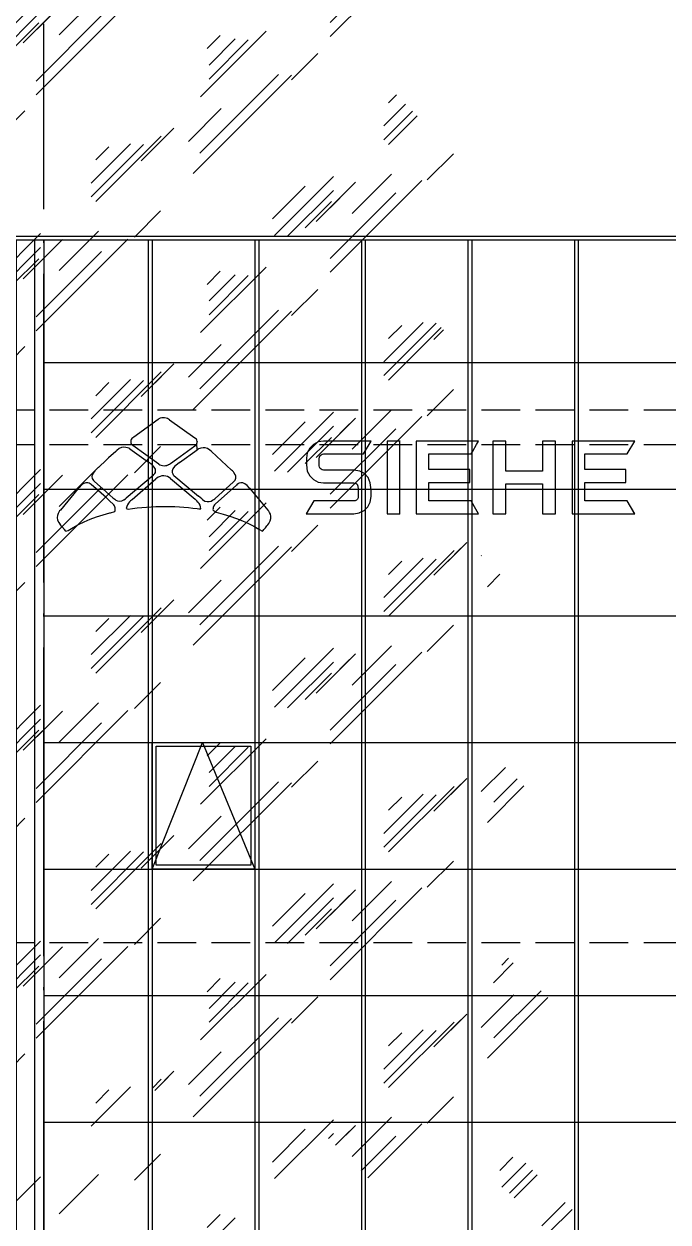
# Model space of a CAD drawing. Extents: x -4210259 to 293730, y -7499 to 868879.
# Drawn here: x -457226 to -448878, y 522964 to 538485 of the extents above; entities that cross this region are included whole.
import ezdxf

# ---------------------------------------------------------------- set-up
doc = ezdxf.new("R2010")
doc.units = 0
doc.header["$LTSCALE"] = 1000
doc.header["$MEASUREMENT"] = 0
doc.linetypes.add('__DASH', pattern=[0.35, 0.25, -0.1])
doc.linetypes.add('DOTE', pattern=[2.4200000000000004, 2, -0.2, 0.02, -0.2])
for name, color, linetype in [('A-AXIS-DOTE', 14, 'DOTE'), ('A-HATCH-2', 251, 'Continuous'), ('A-LIN-V', 9, 'Continuous'), ('A-WINDOW', 140, 'Continuous')]:
    doc.layers.add(name, color=color, linetype=linetype)
doc.layers.add('A-WALL-HATCH', color=8, linetype='Continuous', lineweight=13)
doc.layers.add('A-加建区域', color=47, linetype='Continuous', plot=False)

# ---------------------------------------------------------------- blocks, each defined once
blk = doc.blocks.new('G$C8AAC1FDD')
at = {"layer": 'A-LIN-V'}
for p, q in [((-1.637743522632327, 0.6671856842393149), (-1.952633900339258, 0.4398964213249874)), ((-1.625413612789288, 0.674944139689944), (-1.637743522632327, 0.6671856842393149)), ((-1.608640589805354, 0.6821777315721755), (-1.625413612789288, 0.674944139689944)), ((-1.590602783256315, 0.6868534557765669), (-1.608640589805354, 0.6821777315721755)), ((-1.571844950316653, 0.6889702514978042), (-1.590602783256315, 0.6868534557765669)), ((-1.57150962965428, 0.6889807180576506), (-1.571844950316653, 0.6889702514978042)), ((-1.552911848160981, 0.6885270579305667), (-1.57150962965428, 0.6889807180576506)), ((-1.552576210785482, 0.6885375343761639), (-1.552911848160981, 0.6885270579305667)), ((-1.534348233963854, 0.6855228142695351), (-1.552911848160981, 0.6885270579305667)), ((-1.534012287398738, 0.6855333003660489), (-1.534348233963854, 0.6855228142695351)), ((-1.51669886489983, 0.6799564597093957), (-1.534348233963854, 0.6855228142695351)), ((-1.516362625788489, 0.6799669549373233), (-1.51669886489983, 0.6799564597093957)), ((-1.500508498143127, 0.671826933444831), (-1.51669886489983, 0.6799564597093957)), ((-1.500171992249115, 0.6718374370000051), (-1.500508498143127, 0.671826933444831)), ((-1.489262823922694, 0.6640641805168164), (-1.500508498143127, 0.671826933444831)), ((-1.488926133829466, 0.6640746898215051), (-1.489262823922694, 0.6640641805168164)), ((-1.489262823922694, 0.6640641805168164), (-1.162409151256661, 0.4300701256513539)), ((-1.990924690230919, 0.3939560091897265), (-1.992456514973803, 0.3803743613894097)), ((-1.992456514973803, 0.3803743613894097), (-1.990426620483142, 0.3668241244907078)), ((-1.985830383497948, 0.4071774666907038), (-1.990924690230919, 0.3939560091897265)), ((-1.990426620483142, 0.3668241244907078), (-1.984835769515449, 0.3536968996945786)), ((-1.977172832017743, 0.4196471326913782), (-1.985830383497948, 0.4071774666907038)), ((-1.984835769515449, 0.3536968996945786), (-1.975684724827588, 0.3413842882019749)), ((-1.964951273034245, 0.4309734059908008), (-1.977172832017743, 0.4196471326913782)), ((-1.975684724827588, 0.3413842882019749), (-1.962974249175744, 0.330277891213858)), ((-1.952633900339258, 0.4398964213249874), (-1.964951273034245, 0.4309734059908008)), ((-1.627031599405207, 0.08977777158029099), (-1.962974249175744, 0.330277891213858)), ((-1.39804004384257, 0.1525706731363288), (-1.160569151456549, 0.3239776842077946)), ((-1.162067111821074, 0.4300808019281943), (-1.162409151256661, 0.4300701256513539)), ((-1.151946596143084, 0.4220701216440501), (-1.162409151256661, 0.4300701256513539)), ((-1.160569151456549, 0.3239776842077946), (-1.150213403135716, 0.332248290882152)), ((-1.160227136654647, 0.3239883597157283), (-1.160569151456549, 0.3239776842077946)), ((-1.151604385742033, 0.4220808032573382), (-1.151946596143084, 0.4220701216440501)), ((-1.141016020132362, 0.410311666709247), (-1.151946596143084, 0.4220701216440501)), ((-1.150213403135716, 0.332248290882152), (-1.139774211343891, 0.3441952101602626)), ((-1.149871210654503, 0.3322589719360947), (-1.150213403135716, 0.332248290882152)), ((-1.140673632894881, 0.4103223538422345), (-1.141016020132362, 0.410311666709247)), ((-1.134728069813974, 0.3994187631766861), (-1.141016020132362, 0.410311666709247)), ((-1.139774211343891, 0.3441952101602626), (-1.133378721108926, 0.3561892237571698)), ((-1.139431837865537, 0.344205896863774), (-1.139774211343891, 0.3441952101602626)), ((-1.133645165197059, 0.3975427980481756), (-1.134728069813974, 0.3994187631766861)), ((-1.133302661253566, 0.3975534888239753), (-1.133645165197059, 0.3975427980481756)), ((-1.129834794093853, 0.3841551168617832), (-1.133645165197059, 0.3975427980481756)), ((-1.133378721108926, 0.3561892237571698), (-1.132898554410659, 0.357089721716874)), ((-1.130769424452872, 0.2725943070183314), (-1.133378721108926, 0.3561892237571698)), ((-1.132898554410659, 0.357089721716874), (-1.129585669579605, 0.3705402243510347)), ((-1.13255605910625, 0.3571004122230148), (-1.132898554410659, 0.357089721716874)), ((-1.129492233359144, 0.3841658094102423), (-1.129834794093853, 0.3841551168617832)), ((-1.129585669579605, 0.3705402243510347), (-1.129834794093853, 0.3841551168617832)), ((-1.129243111788519, 0.3705509168076082), (-1.129585669579605, 0.3705402243510347)), ((0.3768179067025841, 0.3440621276232769), (0.3286026989377007, 0.295843541227701)), ((0.4379112293097762, 0.3756989740449619), (0.3768179067025841, 0.3440621276232769)), ((0.5081878574009124, 0.387059526288049), (0.4379112293097762, 0.3756989740449619)), ((0.5085583361397283, 0.3870703222777361), (0.5081878574009124, 0.387059526288049)), ((1.122597037660682, 0.3869834900182529), (0.5085583361397283, 0.3870703222777361)), ((1.026628002274691, 0.220874936647065), (1.122597037660682, 0.3869834900182529)), ((1.12297780300635, 0.3869945857663124), (1.122597037660682, 0.3869834900182529)), ((1.331989828358061, 0.3869475347962577), (1.331873808289416, -0.554276031890093)), ((1.3323740994107, 0.3869587327028721), (1.331989828358061, 0.3869475347962577)), ((1.498053637019723, 0.3869269835529434), (1.3323740994107, 0.3869587327028721)), ((1.497937616950907, -0.5542965831334086), (1.498053637019723, 0.3869269835529434)), ((1.49844068835813, 0.3869382624788842), (1.498053637019723, 0.3869269835529434)), ((1.706502508023959, 0.3869011869419792), (1.706386554177797, -0.5537851436568686)), ((1.706893049270548, 0.3869125675661009), (1.706502508023959, 0.3869011869419792)), ((2.439076637008171, 0.3868105271570914), (1.706893049270548, 0.3869125675661009)), ((2.489098042320421, 0.3868043367530545), (2.439076637008171, 0.3868105271570914)), ((2.442811973959081, 0.258627455578591), (2.490430448816838, 0.3410810299816838)), ((2.516834527690904, 0.3868009042215195), (2.489098042320421, 0.3868043367530545)), ((2.490430448816838, 0.3410810299816838), (2.516834527690904, 0.3868009042215195)), ((2.517238635738408, 0.3868126801909808), (2.516834527690904, 0.3868009042215195)), ((2.702220516837983, 0.3861141990321606), (2.702104535883763, -0.5547920468996441)), ((2.702627728344837, 0.3861260654384298), (2.702220516837983, 0.3861141990321606)), ((2.868301396409734, 0.3860936456762341), (2.702627728344837, 0.3861260654384298)), ((2.868253640216309, -0.001332903558968201), (2.868301396409734, 0.3860936456762341)), ((2.868710567454116, 0.3861055691846875), (2.868301396409734, 0.3860936456762341)), ((2.868662811260464, -0.001320980050512066), (2.868710567454116, 0.3861055691846875)), ((3.345859112498434, 0.3860345454731275), (3.345811357780942, -0.001380029616799394)), ((3.34626828354266, 0.3860464689815815), (3.345859112498434, 0.3860345454731275)), ((3.511942000413029, 0.3860139918686571), (3.34626828354266, 0.3860464689815815)), ((3.511826019459114, -0.5548922540631476), (3.511942000413029, 0.3860139918686571)), ((3.5123511714575, 0.386025915377112), (3.511942000413029, 0.3860139918686571)), ((3.51223519050335, -0.5548803305546937), (3.5123511714575, 0.386025915377112)), ((3.729197534693586, 0.3866508681158543), (3.729081580847659, -0.5540354624829913)), ((3.729606705737986, 0.3866627916243104), (3.729197534693586, 0.3866508681158543)), ((3.80556776725814, 0.3866414169100563), (3.729606705737986, 0.3866627916243104)), ((3.80597693830261, 0.386653340418512), (3.80556776725814, 0.3866414169100563)), ((3.895280422607708, 0.3866303145113847), (3.80597693830261, 0.386653340418512)), ((3.895689593652019, 0.3866422380198404), (3.895280422607708, 0.3866303145113847)), ((4.539532566874183, 0.3865505850225799), (3.895689593652019, 0.3866422380198404)), ((4.443641749496781, 0.2205112343550977), (4.539532566874183, 0.3865505850225799)), ((4.444044005743443, 0.2205111845738359), (4.539941737918408, 0.3865625085310347)), ((4.539941737918408, 0.3865625085310347), (4.539532566874183, 0.3865505850225799)), ((-2.326698825032217, 0.123459552085853), (-2.278085603621648, 0.168668394866649)), ((-2.186777402036824, 0.2535822929845493), (-2.278085603621648, 0.168668394866649)), ((-2.172764810606083, 0.266795158470253), (-2.186777402036824, 0.2535822929845493)), ((-2.140891180999759, 0.290051013439915), (-2.172764810606083, 0.266795158470253)), ((-2.110126727264699, 0.3028737429746302), (-2.140891180999759, 0.290051013439915)), ((-2.081476386387678, 0.3075481263881388), (-2.110126727264699, 0.3028737429746302)), ((-2.081149796380842, 0.3075583204329311), (-2.081476386387678, 0.3075481263881388)), ((-2.055945095355568, 0.3063589429941835), (-2.081149796380842, 0.3075583204329311)), ((-2.055618078570042, 0.3063691503602675), (-2.055945095355568, 0.3063589429941835)), ((-2.034537791154769, 0.3015909721065002), (-2.055945095355568, 0.3063589429941835)), ((-2.03421041849716, 0.3016011905806293), (-2.034537791154769, 0.3015909721065002)), ((-2.018259410772224, 0.2955289930388334), (-2.034537791154769, 0.3015909721065002)), ((-2.017931768778105, 0.2955392199199185), (-2.018259410772224, 0.2955289930388334)), ((-2.00492266649708, 0.2885316832111267), (-2.018259410772224, 0.2955289930388334)), ((-2.004594804898773, 0.2885419169468415), (-2.00492266649708, 0.2885316832111267)), ((-2.00492266649708, 0.2885316832111267), (-1.760010113983341, 0.1144387009651275)), ((-1.360721747319957, 0.1077864949910099), (-1.130769424452872, 0.2725943070183314)), ((-1.12291730112878, 0.2782219573445923), (-1.130769424452872, 0.2725943070183314)), ((-1.111777904328562, 0.2849932678862706), (-1.12291730112878, 0.2782219573445923)), ((-1.098124764221673, 0.2909504850253528), (-1.111777904328562, 0.2849932678862706)), ((-1.081472122275969, 0.2958870236382074), (-1.098124764221673, 0.2909504850253528)), ((-1.078895074212994, 0.2966509683210701), (-1.081472122275969, 0.2958870236382074)), ((-1.055084885677466, 0.299806008064027), (-1.078895074212994, 0.2966509683210701)), ((-1.054741117673743, 0.299816738295676), (-1.055084885677466, 0.299806008064027)), ((-1.027690249989796, 0.2981268945448301), (-1.054741117673743, 0.299816738295676)), ((-1.02734602427055, 0.2981376390634196), (-1.027690249989796, 0.2981268945448301)), ((-0.9977072185247735, 0.2893249180540867), (-1.027690249989796, 0.2981268945448301)), ((-0.9973624954815463, 0.2893356780959389), (-0.9977072185247735, 0.2893249180540867)), ((-0.9661318426572549, 0.2711113688824041), (-0.9977072185247735, 0.2893249180540867)), ((-0.9657866005515885, 0.271122145126057), (-0.9661318426572549, 0.2711113688824041)), ((-0.9433710796731347, 0.2513941985714121), (-0.9661318426572549, 0.2711113688824041)), ((-0.9430254668495124, 0.2514049863865031), (-0.9433710796731347, 0.2513941985714121)), ((-0.6841818895859362, 0.01223360331972767), (-0.9433710796731347, 0.2513941985714121)), ((0.2855858653687022, 0.1644393653336844), (0.2855751657076553, 0.07763737353411937)), ((0.2969604153736469, 0.2347377690629373), (0.2855858653687022, 0.1644393653336844)), ((0.3286026989377007, 0.295843541227701), (0.2969604153736469, 0.2347377690629373)), ((0.4516454195916992, 0.1543435832721602), (0.454534600465422, 0.1822657012498121)), ((0.454534600465422, 0.1822657012498121), (0.4625685409594382, 0.1977795231101749)), ((0.4549040810081522, 0.1822764681514202), (0.454534600465422, 0.1822657012498121)), ((0.4625685409594382, 0.1977795231101749), (0.4748105838815206, 0.2100219300102397)), ((0.4629381635779879, 0.1977902941519649), (0.4625685409594382, 0.1977795231101749)), ((0.4748105838815206, 0.2100219300102397), (0.490322830114394, 0.2180545719159794)), ((0.4751804174333927, 0.2100327071987604), (0.4748105838815206, 0.2100219300102397)), ((0.490322830114394, 0.2180545719159794), (0.5081673805405416, 0.2209390987933681)), ((0.4906929272964078, 0.2180653567868558), (0.490322830114394, 0.2180545719159794)), ((0.5081673805405416, 0.2209390987933681), (1.026628002274691, 0.220874936647065)), ((1.027007079833339, 0.2208859832119168), (1.026628002274691, 0.220874936647065)), ((1.872540048881859, 0.01899843170945559), (1.872564926133663, 0.2208174440800783)), ((1.872564926133663, 0.2208174440800783), (2.420936795516241, 0.2207495802643189)), ((2.420936795516241, 0.2207495802643189), (2.442811973959081, 0.258627455578591)), ((2.421339216998376, 0.2207613070861738), (2.420936795516241, 0.2207495802643189)), ((3.89523507555117, 0.01874811288333023), (3.895259952802899, 0.2205671252539516)), ((3.895259952802899, 0.2205671252539516), (3.895669122371206, 0.2205670746171302)), ((3.895644246595563, 0.01876003639178325), (3.895669122371206, 0.2205670746171302)), ((3.895669122371206, 0.2205670746171302), (4.443641749496781, 0.2205112343550977)), ((4.443641749496781, 0.2205112343550977), (4.444044005743443, 0.2205111845738359)), ((-2.456031848277796, 0.002816485054781381), (-2.46758808213275, -0.01054073946332057)), ((-2.445030042595079, 0.01341505687178479), (-2.456031848277796, 0.002816485054781381)), ((-2.326698825032217, 0.123459552085853), (-2.445030042595079, 0.01341505687178479)), ((-1.759678243457238, 0.1144490598338512), (-1.760010113983341, 0.1144387009651275)), ((-1.714661596108897, 0.08056508181069066), (-1.760010113983341, 0.1144387009651275)), ((-1.714328984137438, 0.0805754638225844), (-1.714661596108897, 0.08056508181069066)), ((-1.686714530499685, 0.04975666926943401), (-1.714661596108897, 0.08056508181069066)), ((-1.686381466785747, 0.04976706538183162), (-1.686714530499685, 0.04975666926943401)), ((-1.672701350002519, 0.02243325359669868), (-1.686714530499685, 0.04975666926943401)), ((-1.672368065981594, 0.02244365658566405), (-1.672701350002519, 0.02243325359669868)), ((-1.66915448746353, -0.0009853749521839816), (-1.672701350002519, 0.02243325359669868)), ((-1.627031599405207, 0.08977777158029099), (-1.613332882195998, 0.08151409121582187)), ((-1.613332882195998, 0.08151409121582187), (-1.59634537203214, 0.07466652780488925)), ((-1.59634537203214, 0.07466652780488925), (-1.578171244990649, 0.07038151441479545)), ((-1.578171244990649, 0.07038151441479545), (-1.559355213315023, 0.06865799032770692)), ((-1.559020007698763, 0.06866845329655025), (-1.559355213315023, 0.06865799032770692)), ((-1.559020007698763, 0.06866845329655025), (-1.540441989248414, 0.06949489482580606)), ((-1.540441989248414, 0.06949489482580606), (-1.521976285034192, 0.0728911671912682)), ((-1.540106466582976, 0.06950536769089144), (-1.540441989248414, 0.06949489482580606)), ((-1.521976285034192, 0.0728911671912682), (-1.50450281291576, 0.07884574670627043)), ((-1.521640451473765, 0.07290164976050129), (-1.521976285034192, 0.0728911671912682)), ((-1.50450281291576, 0.07884574670627043), (-1.488566285136216, 0.0873575726529916)), ((-1.504166683733771, 0.07885623850291257), (-1.50450281291576, 0.07884574670627043)), ((-1.488566285136216, 0.0873575726529916), (-1.477057580172144, 0.09553564207043497)), ((-1.488229884725342, 0.08736807291566162), (-1.488566285136216, 0.0873575726529916)), ((-1.477057580172144, 0.09553564207043497), (-1.39804004384257, 0.1525706731363288)), ((-1.476720982829463, 0.09554614848004839), (-1.477057580172144, 0.09553564207043497)), ((-1.444739819467635, 0.02783769987742879), (-1.453573449727735, 0.002163341139696406)), ((-1.453573449727735, 0.002163341139696406), (-1.453497989266303, -0.01938486187867472)), ((-1.423527978836205, 0.05723196575743916), (-1.444739819467635, 0.02783769987742879)), ((-1.386468808183515, 0.08993989020263715), (-1.423527978836205, 0.05723196575743916)), ((-1.397702093925027, 0.1525812217646516), (-1.39804004384257, 0.1525706731363288)), ((-1.360721747319957, 0.1077864949910099), (-1.386468808183515, 0.08993989020263715)), ((-0.6838320628394925, 0.0122445226664567), (-0.6841818895859362, 0.01223360331972767)), ((-0.6717143237980778, 0.0007220693086020802), (-0.6841818895859362, 0.01223360331972767)), ((-0.6713642943564864, 0.0007329949821697213), (-0.6717143237980778, 0.0007220693086020802)), ((-0.6613626216157442, -0.01025646731760421), (-0.6717143237980778, 0.0007220693086020802)), ((0.2855751657076553, 0.07763737353411937), (0.2969311426458177, -0.002739950203162422)), ((0.4516347199308939, 0.06754159147259786), (0.4516454195916992, 0.1543435832721602)), ((0.4520040959509686, 0.06755235532834858), (0.4516347199308939, 0.06754159147259786)), ((0.4545182588503849, 0.04969283362114041), (0.4516347199308939, 0.06754159147259786)), ((0.4520148381402151, 0.1543543483672147), (0.4516454195916992, 0.1543435832721602)), ((0.4548876744395187, 0.04970359862996077), (0.4545182588503849, 0.04969283362114041)), ((0.4625483744542009, 0.03417687915004164), (0.4545182588503849, 0.04969283362114041)), ((0.4629179169161972, 0.03418764785601924), (0.4625483744542009, 0.03417687915004164)), ((0.4747873989319373, 0.02193187639866645), (0.4625483744542009, 0.03417687915004164)), ((0.4751571403297419, 0.02194265090176062), (0.4747873989319373, 0.02193187639866645)), ((0.4902976644731893, 0.01389597370638507), (0.4747873989319373, 0.02193187639866645)), ((0.4906676616283931, 0.01390675566241706), (0.4902976644731893, 0.01389597370638507)), ((0.5081415032673391, 0.01100731941256639), (0.4902976644731893, 0.01389597370638507)), ((0.5085117977608036, 0.01101811003322384), (0.5081415032673391, 0.01100731941256639)), ((0.9004280188107572, 0.01100396003813175), (0.5085117977608036, 0.01101811003322384)), ((0.9008048810948139, 0.01101494204844711), (0.9004280188107572, 0.01100396003813175)), ((0.9754975184803101, -0.0002295679592978495), (0.9004280188107572, 0.01100396003813175)), ((1.872933190491224, 0.01900988810982573), (1.872540048881859, 0.01899843170945559)), ((2.402260442324717, 0.01893287610897465), (1.872933190491224, 0.01900988810982573)), ((2.402239972272426, -0.1471323215074385), (2.402260442324717, 0.01893287610897465)), ((2.402662452658035, 0.01894459094969436), (2.402260442324717, 0.01893287610897465)), ((3.895644246595563, 0.01876003639178325), (3.89523507555117, 0.01874811288333023)), ((4.424957477336569, 0.0186825570343081), (3.895644246595563, 0.01876003639178325)), ((4.424937008760278, -0.1473706664368311), (4.424957477336569, 0.0186825570343081)), ((4.42536664838104, 0.01869448054276424), (4.424957477336569, 0.0186825570343081)), ((4.425346178328589, -0.1473707170736516), (4.42536664838104, 0.01869448054276424)), ((-2.572406351300799, -0.1525015959864655), (-2.599402557253377, -0.1607686816897678)), ((-2.572088219966929, -0.1524916659671769), (-2.572406351300799, -0.1525015959864655)), ((-2.549023533285791, -0.1524307503871816), (-2.572088219966929, -0.1524916659671769)), ((-2.548705010480859, -0.1524208081486789), (-2.549023533285791, -0.1524307503871816)), ((-2.529831609070321, -0.1575713690917437), (-2.549023533285791, -0.1524307503871816)), ((-2.489611312555631, -0.04964188498036304), (-2.494073652525721, -0.07323977930160996)), ((-2.494073652525721, -0.07323977930160996), (-2.4901667046028, -0.09810520354619978)), ((-2.4901667046028, -0.09810520354619978), (-2.474888140488062, -0.1231651443752915)), ((-2.479782012991777, -0.02838453392131779), (-2.489611312555631, -0.04964188498036304)), ((-2.46758808213275, -0.01054073946332057), (-2.479782012991777, -0.02838453392131779)), ((-2.474888140488062, -0.1231651443752915), (-2.460367563247857, -0.1370047831840866)), ((-2.31453439897092, -0.2662562670834125), (-2.460367563247857, -0.1370047831840866)), ((-1.702330087076312, -0.05748895706420942), (-2.049057711231811, -0.3530553387833679)), ((-1.971798415797402, -0.3680613513062303), (-1.667227267755628, -0.1026094661217263)), ((-1.702330087076312, -0.05748895706420942), (-1.69027887382169, -0.04721621280241362)), ((-1.701997340808809, -0.0574785708604546), (-1.702330087076312, -0.05748895706420942)), ((-1.69027887382169, -0.04721621280241362), (-1.679589447646613, -0.03442910965703216)), ((-1.689945920446348, -0.04720582013408059), (-1.69027887382169, -0.04721621280241362)), ((-1.679589447646613, -0.03442910965703216), (-1.672606375729309, -0.02007942612187286)), ((-1.679256308645996, -0.03441871119467077), (-1.679589447646613, -0.03442910965703216)), ((-1.672606375729309, -0.02007942612187286), (-1.66915448746353, -0.0009853749521839816)), ((-1.672273112332334, -0.02006902377665387), (-1.672606375729309, -0.02007942612187286)), ((-1.668821156303842, -0.0009749704918542434), (-1.66915448746353, -0.0009853749521839816)), ((-1.654921913158674, -0.09211586606131927), (-1.667227267755628, -0.1026094661217263)), ((-1.634110697116853, -0.07880427047132699), (-1.654921913158674, -0.09211586606131927)), ((-1.6113155731408, -0.06954349863559184), (-1.634110697116853, -0.07880427047132699)), ((-1.587243124468074, -0.06433364317532497), (-1.6113155731408, -0.06954349863559184)), ((-1.562599934335921, -0.0631747967117482), (-1.587243124468074, -0.06433364317532497)), ((-1.562264851922741, -0.06316433758851492), (-1.562599934335921, -0.0631747967117482)), ((-1.538092585981722, -0.06606705186607353), (-1.562599934335921, -0.0631747967117482)), ((-1.537757094820996, -0.06605657998436332), (-1.538092585981722, -0.06606705186607353)), ((-1.514427662642859, -0.07301050125953257), (-1.538092585981722, -0.06606705186607353)), ((-1.514091778953699, -0.0730000171256), (-1.514427662642859, -0.07301050125953257)), ((-1.492311747556734, -0.084005237513332), (-1.514427662642859, -0.07301050125953257)), ((-1.49197549938674, -0.08399474200264923), (-1.492311747556734, -0.084005237513332)), ((-1.474834896696493, -0.09689801803126663), (-1.492311747556734, -0.084005237513332)), ((-1.474498362696622, -0.09688751359880587), (-1.474834896696493, -0.09689801803126663)), ((-1.474834896696493, -0.09689801803126663), (-1.15860940559795, -0.3642051903862038)), ((-1.453497989266303, -0.01938486187867472), (-1.447982557732999, -0.03640066060058711)), ((-1.447982557732999, -0.03640066060058711), (-1.440496274778027, -0.04847780644895661)), ((-1.440496274778027, -0.04847780644895661), (-1.431284204961095, -0.05803158171151956)), ((-1.431284204961095, -0.05803158171151956), (-1.112021213118929, -0.3280484607668095)), ((-0.6595263373265041, -0.1404697509501753), (-0.9038433118525759, -0.3587112731292139)), ((-0.6610124246206865, -0.01024553641409387), (-0.6613626216157442, -0.01025646731760421)), ((-0.6490196165598974, -0.02619075083683864), (-0.6613626216157442, -0.01025646731760421)), ((-0.6595263373265041, -0.1404697509501753), (-0.6398633746702131, -0.1182591044985877)), ((-0.6591761776310889, -0.1404588212109177), (-0.6595263373265041, -0.1404697509501753)), ((-0.6486692212659619, -0.02617981374370881), (-0.6490196165598974, -0.02619075083683864)), ((-0.637691748984011, -0.0460194687818225), (-0.6490196165598974, -0.02619075083683864)), ((-0.6398633746702131, -0.1182591044985877), (-0.630107187685546, -0.09311495807996639)), ((-0.6395128742064031, -0.1182481641227273), (-0.6398633746702131, -0.1182591044985877)), ((-0.6373411744198663, -0.04600852609302475), (-0.637691748984011, -0.0460194687818225)), ((-0.6303854592414524, -0.06868130868529132), (-0.637691748984011, -0.0460194687818225)), ((-0.6300347742095695, -0.0686703625484002), (-0.6303854592414524, -0.06868130868529132)), ((-0.630107187685546, -0.09311495807996639), (-0.6303854592414524, -0.06868130868529132)), ((-0.6297565107626113, -0.09310401219618125), (-0.630107187685546, -0.09311495807996639)), ((-0.5644637752136674, -0.1534143745905867), (-0.5848967685721362, -0.1574499973369905)), ((-0.564112030911744, -0.1534033953900789), (-0.5644637752136674, -0.1534143745905867)), ((-0.5399814543984789, -0.1554272795810556), (-0.564112030911744, -0.1534033953900789)), ((0.2969311426458177, -0.002739950203162422), (0.328558360777123, -0.06385389772928862)), ((0.328558360777123, -0.06385389772928862), (0.3767616797272098, -0.1120844244427857)), ((0.3767616797272098, -0.1120844244427857), (0.437847201045912, -0.1437362545511562)), ((0.437847201045912, -0.1437362545511562), (0.508121026283419, -0.1551141122619084)), ((0.508121026283419, -0.1551141122619084), (0.9004075419506137, -0.1551164674564403)), ((0.9004075419506137, -0.1551164674564403), (0.9149262286456974, -0.155754873928609)), ((0.975875632122424, -0.0002185494835997837), (0.9754975184803101, -0.0002295679592978495)), ((1.037183126898682, -0.03251354315021526), (0.9754975184803101, -0.0002295679592978495)), ((1.037562257550832, -0.03250249503817937), (1.037183126898682, -0.03251354315021526)), ((1.083588712882474, -0.08375317286429107), (1.037183126898682, -0.03251354315021526)), ((1.083968595473777, -0.08374210284026917), (1.083588712882474, -0.08375317286429107)), ((1.112818145249861, -0.1518536644311963), (1.083588712882474, -0.08375317286429107)), ((1.113198483985073, -0.1518425811148481), (1.112818145249861, -0.1518536644311963)), ((1.12297405097064, -0.2447948297635496), (1.112818145249861, -0.1518536644311963)), ((1.872489912392311, -0.3877384912856496), (1.872519578829568, -0.1470667659069584)), ((1.872519578829568, -0.1470667659069584), (2.402239972272426, -0.1471323215074385)), ((2.402641901242887, -0.1471206090376906), (2.402239972272426, -0.1471323215074385)), ((2.868662811260464, -0.001320980050512066), (2.868253640216309, -0.001332903558968201)), ((3.345811357780942, -0.001380029616799394), (2.868662811260464, -0.001320980050512066)), ((3.895184939061465, -0.3879888101117759), (3.895214605498875, -0.1473170847330847)), ((3.895214605498875, -0.1473170847330847), (3.895623775067037, -0.1473171353699061)), ((3.895594110105538, -0.3879768866033193), (3.895623775067037, -0.1473171353699061)), ((3.895623775067037, -0.1473171353699061), (4.424937008760278, -0.1473706664368311)), ((4.424937008760278, -0.1473706664368311), (4.425346178328589, -0.1473707170736516)), ((-2.67406599038776, -0.2288680112780943), (-2.903107947592915, -0.5070316178233325)), ((-2.661925109524176, -0.2138306766091267), (-2.67406599038776, -0.2288680112780943)), ((-2.629434645281826, -0.1802167832972659), (-2.661925109524176, -0.2138306766091267)), ((-2.599402557253377, -0.1607686816897678), (-2.629434645281826, -0.1802167832972659)), ((-2.529512767673964, -0.1575614169088624), (-2.529831609070321, -0.1575713690917437)), ((-2.515408084516011, -0.164938676299978), (-2.529831609070321, -0.1575713690917437)), ((-2.515089005516003, -0.1649287167006337), (-2.515408084516011, -0.164938676299978)), ((-2.503176257838298, -0.174414253026776), (-2.515408084516011, -0.164938676299978)), ((-2.502856979025694, -0.1744042871905664), (-2.503176257838298, -0.174414253026776)), ((-2.312084578864507, -0.3447419798313822), (-2.503176257838298, -0.174414253026776)), ((-2.263086774910072, -0.3118541376770443), (-2.31453439897092, -0.2662562670834125)), ((-0.8984031736904896, -0.4294892764103322), (-0.6226785082541753, -0.1817908283275456)), ((-0.6113508746342333, -0.1717189053183032), (-0.6226785082541753, -0.1817908283275456)), ((-0.6007144599027541, -0.1645471676397383), (-0.6113508746342333, -0.1717189053183032)), ((-0.5848967685721362, -0.1574499973369905), (-0.6007144599027541, -0.1645471676397383)), ((-0.5396293013084303, -0.1554162876208052), (-0.5399814543984789, -0.1554272795810556)), ((-0.5120157806974817, -0.1664756924889348), (-0.5399814543984789, -0.1554272795810556)), ((-0.5116631652283274, -0.166464686096174), (-0.5120157806974817, -0.1664756924889348)), ((-0.4811327286820344, -0.1895465934947476), (-0.5120157806974817, -0.1664756924889348)), ((-0.4807796082782474, -0.1895355713411648), (-0.4811327286820344, -0.1895465934947476)), ((-0.452551053491085, -0.2214168247329065), (-0.4811327286820344, -0.1895465934947476)), ((-0.4521974712760155, -0.2214057881645424), (-0.452551053491085, -0.2214168247329065)), ((-0.452551053491085, -0.2214168247329065), (-0.2144159807155432, -0.5083363963719831)), ((0.9149262286456974, -0.155754873928609), (0.9300212565164827, -0.1602130099897656)), ((0.9300212565164827, -0.1602130099897656), (0.9435073352600796, -0.172310263462923)), ((0.9435073352600796, -0.172310263462923), (0.9531991745742943, -0.1958660221710891)), ((0.9531991745742943, -0.1958660221710891), (0.9569114841564215, -0.2346996739372731)), ((0.9569114841564215, -0.2346996739372731), (0.956900785161082, -0.3214962672673534)), ((1.122963351974875, -0.3315914230936405), (1.12297405097064, -0.2447948297635496)), ((1.123354514394833, -0.2447837428136768), (1.12297405097064, -0.2447948297635496)), ((2.868185415455741, -0.5548126002555729), (2.868233170163933, -0.1673981011754972)), ((2.868233170163933, -0.1673981011754972), (2.868642339732105, -0.1673981518123173)), ((2.868594586499896, -0.5548006767471172), (2.868642339732105, -0.1673981518123173)), ((2.868642339732105, -0.1673981518123173), (3.345790886252654, -0.167457201378602)), ((3.345790886252654, -0.167457201378602), (3.345743131544449, -0.554871700458679)), ((-2.312084578864507, -0.3447419798313822), (-2.260628623929058, -0.3906067494632568)), ((-2.221655859826143, -0.3485742299856822), (-2.263086774910072, -0.3118541376770443)), ((-2.218264341798601, -0.4283677441425864), (-2.260628623929058, -0.3906067494632568)), ((-2.221655859826143, -0.3485742299856822), (-2.211619579501182, -0.3577826046099526)), ((-2.217940426188143, -0.4283576335752928), (-2.218264341798601, -0.4283677441425864)), ((-2.209833580274797, -0.4390403759079318), (-2.218264341798601, -0.4283677441425864)), ((-2.211619579501182, -0.3577826046099526), (-2.199767016222644, -0.3669281087776843)), ((-2.209509529108026, -0.4390302611094397), (-2.209833580274797, -0.4390403759079318)), ((-2.202589286389284, -0.4516094002450499), (-2.209833580274797, -0.4390403759079318)), ((-2.202265120518824, -0.4515992818662466), (-2.202589286389284, -0.4516094002450499)), ((-2.197547676132871, -0.4644089714106379), (-2.202589286389284, -0.4516094002450499)), ((-2.199767016222644, -0.3669281087776843), (-2.182857662704734, -0.3770254057445985)), ((-2.197223432552775, -0.4643988506062362), (-2.197547676132871, -0.4644089714106379)), ((-2.194434384752903, -0.4772421532304678), (-2.197547676132871, -0.4644089714106379)), ((-2.182857662704734, -0.3770254057445985), (-2.161607550294569, -0.3854885941027453)), ((-2.161607550294569, -0.3854885941027453), (-2.136732710339459, -0.3897317724441782)), ((-2.136407409681688, -0.3897216186445904), (-2.136732710339459, -0.3897317724441782)), ((-2.136407409681688, -0.3897216186445904), (-2.108949174186698, -0.3871690393609581)), ((-2.108949174186698, -0.3871690393609581), (-2.078972973183504, -0.3752144934451307)), ((-2.108623407086583, -0.3871588710020371), (-2.108949174186698, -0.3871690393609581)), ((-2.078972973183504, -0.3752144934451307), (-2.057914523989595, -0.3605761168025472)), ((-2.078646698028017, -0.3752043092279775), (-2.078972973183504, -0.3752144934451307)), ((-2.057914523989595, -0.3605761168025472), (-2.049057711231811, -0.3530553387833679)), ((-2.057587888661665, -0.360565921343122), (-2.057914523989595, -0.3605761168025472)), ((-2.048730923708902, -0.3530451385733935), (-2.049057711231811, -0.3530553387833679)), ((-2.043521693064939, -0.4609131699638249), (-2.048977774792327, -0.4848117247362698)), ((-2.033379917179552, -0.4385573814287813), (-2.043521693064939, -0.4609131699638249)), ((-2.020353629257244, -0.4183506083922097), (-2.033379917179552, -0.4385573814287813)), ((-2.006244011419774, -0.4008991001152031), (-2.020353629257244, -0.4183506083922097)), ((-1.992852245788143, -0.3868091058588305), (-2.006244011419774, -0.4008991001152031)), ((-1.981979514483854, -0.3766868748841823), (-1.992852245788143, -0.3868091058588305)), ((-1.971798415797402, -0.3680613513062303), (-1.981979514483854, -0.3766868748841823)), ((-1.78861823068268, -0.4672714337403727), (-1.728014042577016, -0.4632348552659602)), ((-1.72768193827676, -0.4632244891003037), (-1.728014042577016, -0.4632348552659602)), ((-1.72768193827676, -0.4632244891003037), (-1.666381556235052, -0.4603820411464179)), ((-1.666381556235052, -0.4603820411464179), (-1.604095572147635, -0.458747782464882)), ((-1.604095572147635, -0.458747782464882), (-1.541801276818532, -0.4583542728094754)), ((-1.541801276818532, -0.4583542728094754), (-1.481159946583411, -0.4591572534848956)), ((-1.481159946583411, -0.4591572534848956), (-1.421106609217418, -0.4611156436692765)), ((-1.421106609217418, -0.4611156436692765), (-1.361681780398214, -0.4642080854373374)), ((-1.361681780398214, -0.4642080854373374), (-1.302925975802673, -0.4684132208637832)), ((-1.158267717580785, -0.3641945250783936), (-1.15860940559795, -0.3642051903862038)), ((-1.146454886302998, -0.3746054626118012), (-1.15860940559795, -0.3642051903862038)), ((-1.146113000250821, -0.3745947911226031), (-1.146454886302998, -0.3746054626118012)), ((-1.13404972545078, -0.3866790817236208), (-1.146454886302998, -0.3746054626118012)), ((-1.133707638041813, -0.3866684039493569), (-1.13404972545078, -0.3866790817236208)), ((-1.119904175587365, -0.402511270683525), (-1.13404972545078, -0.3866790817236208)), ((-1.119561859651213, -0.4025005857761075), (-1.119904175587365, -0.402511270683525)), ((-1.10924703143602, -0.4169258547047905), (-1.119904175587365, -0.402511270683525)), ((-1.072325861946076, -0.3616208408655597), (-1.112021213118929, -0.3280484607668095)), ((-1.105876895557159, -0.421484215378066), (-1.10924703143602, -0.4169258547047905)), ((-1.10553435472648, -0.4214735234508824), (-1.105876895557159, -0.421484215378066)), ((-1.093826544204006, -0.4429801016937924), (-1.105876895557159, -0.421484215378066)), ((-1.093483812879668, -0.442969403820622), (-1.093826544204006, -0.4429801016937924)), ((-1.085611780372368, -0.466381115517259), (-1.093826544204006, -0.4429801016937924)), ((-1.072325861946076, -0.3616208408655597), (-1.060647384654636, -0.37128211695219)), ((-1.060647384654636, -0.37128211695219), (-1.060517688796409, -0.37138941069112)), ((-1.060517688796409, -0.37138941069112), (-1.029562408142219, -0.3895594262121032)), ((-1.029562408142219, -0.3895594262121032), (-1.000444075492112, -0.3969077191581487)), ((-1.000099756836981, -0.3968969717386939), (-1.000444075492112, -0.3969077191581487)), ((-1.000099756836981, -0.3968969717386939), (-0.973868643063696, -0.396023039000128)), ((-0.973868643063696, -0.396023039000128), (-0.9505420630740247, -0.3894941352089019)), ((-0.9735238790670522, -0.3960122776799713), (-0.973868643063696, -0.396023039000128)), ((-0.9505420630740247, -0.3894941352089019), (-0.9311702877407839, -0.3799097572553327)), ((-0.9501969051732857, -0.3894833615935847), (-0.9505420630740247, -0.3894941352089019)), ((-0.9311702877407839, -0.3799097572553327), (-0.9164592692811198, -0.3698586546102876)), ((-0.9308248005437108, -0.3798989733614979), (-0.9311702877407839, -0.3799097572553327)), ((-0.9189597569331411, -0.4615152805465792), (-0.9226715176673039, -0.4735039191144166)), ((-0.9134627207909674, -0.4496282421257876), (-0.9189597569331411, -0.4615152805465792)), ((-0.9164592692811198, -0.3698586546102876), (-0.9038433118525759, -0.3587112731292139)), ((-0.9161135305661858, -0.3698478628656749), (-0.9164592692811198, -0.3698586546102876)), ((-0.9059577208214336, -0.4380018351659514), (-0.9134627207909674, -0.4496282421257876)), ((-0.8984031736904896, -0.4294892764103322), (-0.9059577208214336, -0.4380018351659514)), ((-0.9034973561186206, -0.3587004746106617), (-0.9038433118525759, -0.3587112731292139)), ((0.3799701096774868, -0.3880327780255186), (0.2840251786088146, -0.5541071922726948)), ((0.3803380635977618, -0.3880220556106706), (0.3799701096774868, -0.3880327780255186)), ((0.9003788235467169, -0.3880971812581571), (0.3803380635977618, -0.3880220556106706)), ((0.918224145182478, -0.3852126062755947), (0.9003788235467169, -0.3880971812581571)), ((0.9337364878572743, -0.3771796269774459), (0.918224145182478, -0.3852126062755947)), ((0.9459782416909945, -0.3649363042297926), (0.9337364878572743, -0.3771796269774459)), ((0.9540117968030728, -0.3494206988987214), (0.9459782416909945, -0.3649363042297926)), ((0.956900785161082, -0.3214962672673534), (0.9540117968030728, -0.3494206988987214)), ((1.031730658824117, -0.511223222919055), (1.079946324931669, -0.4630010617008162)), ((1.079946324931669, -0.4630010617008162), (1.111588777607437, -0.4018919556806768)), ((1.0803259615125, -0.4629899988456989), (1.079946324931669, -0.4630010617008162)), ((1.111588777607437, -0.4018919556806768), (1.122963351974875, -0.3315914230936405)), ((1.1119689737708, -0.4018808765189625), (1.111588777607437, -0.4018919556806768)), ((1.123343772873866, -0.3315803373829911), (1.122963351974875, -0.3315914230936405)), ((1.872882854722334, -0.3877270406924049), (1.872489912392311, -0.3877384912856496)), ((2.42075232711332, -0.3878063415558342), (1.872882854722334, -0.3877270406924049)), ((2.421154448603033, -0.3877946234759464), (2.42075232711332, -0.3878063415558342)), ((2.463824139621806, -0.4624330459378223), (2.42075232711332, -0.3878063415558342)), ((2.516505199753794, -0.5537088402923005), (2.463824139621806, -0.4624330459378223)), ((3.895594110105538, -0.3879768866033193), (3.895184939061465, -0.3879888101117759)), ((4.443447353782791, -0.38805666038196), (3.895594110105538, -0.3879768866033193)), ((4.443856524827172, -0.388044736873506), (4.443447353782791, -0.38805666038196)), ((4.539297234174725, -0.5541237566570674), (4.443447353782791, -0.38805666038196)), ((4.539713316897718, -0.5541238081494262), (4.443856524827172, -0.388044736873506)), ((-2.941369050911632, -0.5766262718705457), (-2.944037601847079, -0.6046771805987587)), ((-2.944037601847079, -0.6046771805987587), (-2.938742246879514, -0.6357627011913776)), ((-2.933471433417125, -0.5523666382729902), (-2.941369050911632, -0.5766262718705457)), ((-2.923079588707843, -0.5326549430723366), (-2.933471433417125, -0.5523666382729902)), ((-2.912928356128283, -0.518247849534851), (-2.923079588707843, -0.5326549430723366)), ((-2.903107947592915, -0.5070316178233325), (-2.912928356128283, -0.518247849534851)), ((-2.517890671784663, -0.6256071900431577), (-2.436202071972744, -0.5956550223915906)), ((-2.436202071972744, -0.5956550223915906), (-2.350802973663249, -0.5683334296092335)), ((-2.435881892104035, -0.5956450284301882), (-2.436202071972744, -0.5956550223915906)), ((-2.350802973663249, -0.5683334296092335), (-2.305496498370871, -0.5558065358898387)), ((-2.350481349916862, -0.5683233905792333), (-2.350802973663249, -0.5683334296092335)), ((-2.305496498370871, -0.5558065358898387), (-2.261918956844639, -0.5437576791264584)), ((-2.261918956844639, -0.5437576791264584), (-2.255901580262837, -0.5420486412014842)), ((-2.26159583232284, -0.5437475932518767), (-2.261918956844639, -0.5437576791264584)), ((-2.255901580262837, -0.5420486412014842), (-2.195777112939233, -0.5249722635678049)), ((-2.195777112939233, -0.5249722635678049), (-2.193920776342232, -0.513974000873211)), ((-2.195452871365255, -0.5249621428260189), (-2.195777112939233, -0.5249722635678049)), ((-2.194110095761069, -0.4772320310086071), (-2.194434384752903, -0.4772421532304678)), ((-2.192975047496191, -0.4899120095303244), (-2.194434384752903, -0.4772421532304678)), ((-2.193920776342232, -0.513974000873211), (-2.192895299610221, -0.5022216041359799)), ((-2.193596497945883, -0.513963878982068), (-2.193920776342232, -0.513974000873211)), ((-2.1926507406951, -0.4899018867525688), (-2.192975047496191, -0.4899120095303244)), ((-2.192895299610221, -0.5022216041359799), (-2.192975047496191, -0.4899120095303244)), ((-2.192570997906188, -0.502211481517322), (-2.192895299610221, -0.5022216041359799)), ((-2.048977774792327, -0.4848117247362698), (-2.024843864940522, -0.4949212686089677)), ((-2.024516746200121, -0.4949110580605085), (-2.024843864940522, -0.4949212686089677)), ((-2.024516746200121, -0.4949110580605085), (-1.967134642967501, -0.4863425296528847)), ((-1.966806553678161, -0.4863322888101154), (-1.967134642967501, -0.4863425296528847)), ((-1.966806553678161, -0.4863322888101154), (-1.908553331368509, -0.4788600620169774)), ((-1.908224257504131, -0.4788497904420881), (-1.908553331368509, -0.4788600620169774)), ((-1.908224257504131, -0.4788497904420881), (-1.849143648519757, -0.4724983225248076)), ((-1.848813576798804, -0.4724880198032366), (-1.849143648519757, -0.4724983225248076)), ((-1.848813576798804, -0.4724880198032366), (-1.788949312797222, -0.467281767999947)), ((-1.78861823068268, -0.4672714337403727), (-1.788949312797222, -0.467281767999947)), ((-1.302925975802673, -0.4684132208637832), (-1.244879711108645, -0.4737096920233368)), ((-1.244879711108645, -0.4737096920233368), (-1.187583501993075, -0.4800761409907031)), ((-1.187583501993075, -0.4800761409907031), (-1.131077864133552, -0.4874912098405959)), ((-1.131077864133552, -0.4874912098405959), (-1.106988365416377, -0.4892874995238561)), ((-1.106988365416377, -0.4892874995238561), (-1.083091262905995, -0.49106944273501)), ((-1.085268923758434, -0.4663704137333502), (-1.085611780372368, -0.466381115517259)), ((-1.083091262905995, -0.49106944273501), (-1.085611780372368, -0.466381115517259)), ((-1.082748376998232, -0.4910587400367374), (-1.083091262905995, -0.49106944273501)), ((-0.9248206914124424, -0.4854351265153847), (-0.9256299665877137, -0.4971498714355711)), ((-0.9256299665877137, -0.4971498714355711), (-0.9253220316124384, -0.5084891225610733)), ((-0.9253220316124384, -0.5084891225610733), (-0.8832778032245514, -0.5343720322904355)), ((-0.9226715176673039, -0.4735039191144166), (-0.9248206914124424, -0.4854351265153847)), ((-0.8832778032245514, -0.5343720322904355), (-0.7926566736390228, -0.5579421978468453)), ((-0.7926566736390228, -0.5579421978468453), (-0.7054933208325807, -0.5843456517147958)), ((-0.7054933208325807, -0.5843456517147958), (-0.6220193673263239, -0.613465695660671)), ((-0.6220193673263239, -0.613465695660671), (-0.5424664356403142, -0.6451856314508602)), ((-0.2140585619838191, -0.5083252400521774), (-0.2144159807155432, -0.5083363963719831)), ((-0.2026817936064731, -0.5219987045900716), (-0.2144159807155432, -0.5083363963719831)), ((-0.2023241855804088, -0.5219875423617149), (-0.2026817936064731, -0.5219987045900716)), ((-0.1921206923566245, -0.5379575633942606), (-0.2026817936064731, -0.5219987045900716)), ((-0.1917629158740439, -0.537946395907773), (-0.1921206923566245, -0.5379575633942606)), ((-0.1820805927646774, -0.5590068684677361), (-0.1921206923566245, -0.5379575633942606)), ((-0.1824638548461905, -0.6452372848477053), (-0.1745144189183847, -0.6133927468400708)), ((-0.1817226592070043, -0.5589956960783757), (-0.1820805927646774, -0.5590068684677361)), ((-0.1752992499214656, -0.584400602164874), (-0.1820805927646774, -0.5590068684677361)), ((-0.1749412161114279, -0.5843894266462728), (-0.1752992499214656, -0.584400602164874)), ((-0.1745144189183847, -0.6133927468400708), (-0.1752992499214656, -0.584400602164874)), ((-0.1741563871190763, -0.6133815713842337), (-0.1745144189183847, -0.6133927468400708)), ((0.2840251786088146, -0.5541071922726948), (0.9003583458202655, -0.554224638009873)), ((0.9003583458202655, -0.554224638009873), (0.9706364441613573, -0.5428629211004035)), ((0.9007349311727353, -0.5542136640695219), (0.9003583458202655, -0.554224638009873)), ((0.9706364441613573, -0.5428629211004035), (1.031730658824117, -0.511223222919055)), ((0.9710142116763905, -0.5428519127110714), (0.9706364441613573, -0.5428629211004035)), ((1.032109464635397, -0.5112121842730968), (1.031730658824117, -0.511223222919055)), ((1.331873808289416, -0.554276031890093), (1.497937616950907, -0.5542965831334086)), ((1.49832420714047, -0.5542853176456437), (1.497937616950907, -0.5542965831334086)), ((1.706386554177797, -0.5537851436568686), (2.466488939522421, -0.5538792102038879)), ((2.466488939522421, -0.5538792102038879), (2.516510344834671, -0.5538854006079252)), ((2.516607110841406, -0.5538854125832122), (2.516505199753794, -0.5537088402923005)), ((2.516510344834671, -0.5538854006079252), (2.516607110841406, -0.5538854125832122)), ((2.51701075613714, -0.5538736500986392), (2.516607110841406, -0.5538854125832122)), ((2.702104535883763, -0.5547920468996441), (2.868185415455741, -0.5548126002555729)), ((2.868594586499896, -0.5548006767471172), (2.868185415455741, -0.5548126002555729)), ((3.345743131544449, -0.554871700458679), (3.511826019459114, -0.5548922540631476)), ((3.51223519050335, -0.5548803305546937), (3.511826019459114, -0.5548922540631476)), ((3.729081580847659, -0.5540354624829913), (4.539297234174725, -0.5541237566570674)), ((4.539297234174725, -0.5541237566570674), (4.539713316897718, -0.5541238081494262)), ((-2.938742246879514, -0.6357627011913776), (-2.922748146664411, -0.6691261703821487)), ((-2.922748146664411, -0.6691261703821487), (-2.905264467069074, -0.6921994610310085)), ((-2.882798359596869, -0.720065512765435), (-2.905264467069074, -0.6921994610310085)), ((-2.852125222532585, -0.7582626819941458), (-2.882798359596869, -0.720065512765435)), ((-2.834028187795361, -0.7809009867215853), (-2.852125222532585, -0.7582626819941458)), ((-2.834028187795361, -0.7809009867215853), (-2.803028486288426, -0.7694162607342192)), ((-2.803028486288426, -0.7694162607342192), (-2.738437680351126, -0.7300944679094719)), ((-2.802714537977138, -0.7694064612820566), (-2.803028486288426, -0.7694162607342192)), ((-2.738437680351126, -0.7300944679094719), (-2.669234055962285, -0.6929421802324667)), ((-2.738122630227522, -0.7300846340657992), (-2.738437680351126, -0.7300944679094719)), ((-2.669234055962285, -0.6929421802324667), (-2.595643193110796, -0.6580746651335749)), ((-2.668917827940312, -0.6929323096223641), (-2.669234055962285, -0.6929421802324667)), ((-2.595643193110796, -0.6580746651335749), (-2.517890671784663, -0.6256071900431577)), ((-2.595325714940827, -0.6580647555018748), (-2.595643193110796, -0.6580746651335749)), ((-2.517571875053655, -0.6255972392544411), (-2.517890671784663, -0.6256071900431577)), ((-0.5424664356403142, -0.6451856314508602), (-0.4670661482955794, -0.6793887608517446)), ((-0.4670661482955794, -0.6793887608517446), (-0.396050127813055, -0.7159583856297211)), ((-0.396050127813055, -0.7159583856297211), (-0.3296499967129662, -0.7547778075511689)), ((-0.3296499967129662, -0.7547778075511689), (-0.2828668852228731, -0.7809009867215857)), ((-0.2828668852228731, -0.7809009867215857), (-0.2744739503671312, -0.7703081884244667)), ((-0.2744739503671312, -0.7703081884244667), (-0.2656154310002208, -0.7591487790564577)), ((-0.2741176739066447, -0.7702970677590435), (-0.2744739503671312, -0.7703081884244667)), ((-0.2656154310002208, -0.7591487790564577), (-0.2563174858876849, -0.7474561978801728)), ((-0.2652590004148578, -0.7591376535802463), (-0.2656154310002208, -0.7591487790564577)), ((-0.2563174858876849, -0.7474561978801728), (-0.246606273795571, -0.7352638841582269)), ((-0.2559608935428201, -0.747445067354866), (-0.2563174858876849, -0.7474561978801728)), ((-0.246606273795571, -0.7352638841582269), (-0.2365079534897561, -0.7226052771532352)), ((-0.2462495125119659, -0.7352527483597346), (-0.246606273795571, -0.7352638841582269)), ((-0.2365079534897561, -0.7226052771532352), (-0.2260486837361881, -0.7095138161278127)), ((-0.2361510165433458, -0.7225941358716788), (-0.2365079534897561, -0.7226052771532352)), ((-0.2260486837361881, -0.7095138161278127), (-0.2152546233006589, -0.6960229403445721)), ((-0.2256915648584155, -0.7095026691675281), (-0.2260486837361881, -0.7095138161278127)), ((-0.2152546233006589, -0.6960229403445721), (-0.2018853127961222, -0.6791881985421737)), ((-0.2148973166784813, -0.696011787524113), (-0.2152546233006589, -0.6960229403445721)), ((-0.2018853127961222, -0.6791881985421737), (-0.1824638548461905, -0.6452372848477053)), ((-0.201527773571911, -0.6791770384613676), (-0.2018853127961222, -0.6791881985421737)), ((-0.1821059727619314, -0.64522611406501), (-0.1824638548461905, -0.6452372848477053)), ((-2.833714764427555, -0.7808912036547926), (-2.834028187795361, -0.7809009867215853)), ((-0.2825107547969807, -0.7808898706144283), (-0.2828668852228731, -0.7809009867215857))]:
    blk.add_line(p, q, dxfattribs=at)
blk = doc.blocks.new('tt6')
at = {"layer": 'A-WINDOW'}
for p, q in [((-2029401.92938771, 535687.452026515), (-2029401.929387709, 517237.4520265135)), ((-2029351.92938771, 535687.452026515), (-2029351.929387709, 517237.4520265133))]:
    blk.add_line(p, q, dxfattribs=at)
blk = doc.blocks.new('546576')
at = {"layer": 'A-WINDOW'}
blk.add_lwpolyline([(-2124386.160159233, 517697.4520265142), (-2123731.929386185, 519337.4520265143), (-2123055.390928463, 517697.4520265143)], dxfattribs=at)
for points in [[(-2124386.160159233, 519337.452026515), (-2123055.390928463, 519337.452026515), (-2123055.390928463, 517697.4520265143), (-2124386.160159233, 517697.4520265143)], [(-2124336.160159233, 519287.452026515), (-2123105.390928463, 519287.452026515), (-2123105.390928463, 517747.4520265143), (-2124336.160159233, 517747.4520265143)]]:
    blk.add_lwpolyline(points, close=True, dxfattribs=at)

msp = doc.modelspace()

# ---------------------------------------------------------------- hatches: boundary and pattern name
at = {"layer": 'A-HATCH-2'}
h = msp.add_hatch(dxfattribs=at)
h.set_pattern_fill('ANSI31', color=256, scale=150, angle=45)
h.set_pattern_definition([(90, (-72749.94799422269, 0), (-238.125, 0), [])])
h.paths.add_polyline_path([(-457670.0000008841, 517237.4520265154), (-456970.0000038174, 517237.4520265154), (-456970.0000038173, 535687.4520265153), (-457670.0000008841, 535687.4520265154)])
at = {"layer": 'A-WALL-HATCH'}
h = msp.add_hatch(dxfattribs=at)
h.set_pattern_fill('玻璃2', color=256, scale=200, angle=180)
h.set_pattern_definition([(45, (-40599589470.05201, -3384863422.547974), (0, 3054.701294725886), [1200, -720, 1200, -720, 480, -1046.56314]), (45, (-40599589530.05201, -3384863362.547974), (0, 3054.701294725886), [960, -1200, 720, -720, 840, -926.56314]), (45, (-40599589530.05201, -3384863182.547974), (0, 3054.701294725886), [720, -1440, 480, -720, 1080, -926.56314]), (45, (-40599589350.05201, -3384863362.547974), (0, 3054.701294725886), [720, -1440, 600, -2606.563]), (45, (-40599589170.05201, -3384863182.547974), (0, 3054.701294725886), [360, -1800, 240, -2966.563]), (45, (-40599589470.05201, -3384862882.547974), (0, 3054.701294725886), [240, -1800, 240, -960, 600, -1526.56314]), (45, (-40599588390.05201, -3384863062.547974), (0, 3054.701294725886), [1200, -1800, 1440, -950.5631400000001]), (45, (-40599588390.05201, -3384863242.547974), (0, 3054.701294725886), [1680, -1200, 1800, -710.56314]), (45, (-40599588090.05201, -3384863002.547974), (0, -3394.112549695429), [1200, -1680, 960, -1526.56314]), (45, (-40599588270.05201, -3384862642.547974), (0, 3054.701294725886), [600, -2400, 720, -1646.56314]), (45, (-40599587910.05201, -3384862822.547974), (0, 3054.701294725886), [480, -2400, 480, -2006.563])])
h.paths.add_polyline_path([(-444593.0769268921, 517237.4520265079), (-456970.0000038173, 517237.4520265071), (-456970.0000038173, 535687.452026515), (-444593.0769268921, 535687.4520265158)])

# ---------------------------------------------------------------- linework, layer by layer
at = {"layer": 'A-AXIS-DOTE', "ltscale": 2}
msp.add_line((-456970.0000038173, 511887.4520265246), (-456970.0000038173, 538485.0684404817), dxfattribs=at)
at = {"layer": 'A-AXIS-DOTE', "linetype": '__DASH', "ltscale": 2}
for p, q in [((-465993.9275525597, 535737.4520265156), (-377296.0724550742, 535737.4520265153)), ((-465993.9275525597, 533487.4520265155), (-377296.0724550742, 533487.4520265153)), ((-465993.9275525597, 533037.4520265155), (-377296.0724550742, 533037.4520265153))]:
    msp.add_line(p, q, dxfattribs=at)
at = {"layer": 'A-HATCH-2'}
for p, q in [((-456970.0000038176, 534097.4520264498), (-444543.0769268919, 534097.45202645)), ((-456970.0000038176, 532457.4520264498), (-444543.0769268919, 532457.45202645)), ((-456970.0000038176, 530817.4520264498), (-444543.0769268919, 530817.45202645)), ((-456970.0000038176, 529177.4520264498), (-444543.0769268919, 529177.45202645)), ((-456970.0000038176, 527537.4520264498), (-444543.0769268919, 527537.45202645)), ((-456970.0000038176, 525897.4520264498), (-444543.0769268919, 525897.45202645)), ((-456970.0000038175, 524257.4520264498), (-444543.0769268919, 524257.4520264498))]:
    msp.add_line(p, q, dxfattribs=at)
at = {"layer": 'A-LIN-V'}
for p, q in [((-457670.0000009786, 535737.4520265154), (-384470.0520067099, 535737.4520265155)), ((-457670.0000009786, 535687.4520265153), (-384470.0520067099, 535687.4520265154)), ((-456970.0000038173, 535687.4520265153), (-456970.0000038173, 517237.4520265155))]:
    msp.add_line(p, q, dxfattribs=at)
at = {"layer": 'A-加建区域', "linetype": '__DASH', "ltscale": 2}
msp.add_line((-465993.9275525597, 526587.4520265154), (-377296.0724550742, 526587.4520265153), dxfattribs=at)

# ---------------------------------------------------------------- block references
at = {"layer": 'A-LIN-V'}
for p in [(1573787.698614662, -1.164153218269348e-10), (1575168.467845431, -3.492459654808044e-10), (1576549.237076201, -5.238689482212067e-10), (1577930.00630697, -7.566995918750763e-10), (1579310.77553774, -9.313225746154785e-10)]:
    msp.add_blockref('tt6', p, dxfattribs=at)
at = {"layer": 'A-LIN-V', "xscale": 1000, "yscale": 1000, "zscale": 1000}
msp.add_blockref('G$C8AAC1FDD', (-453850, 532693.8792102039), dxfattribs=at)
at = {"layer": 'A-WALL-HATCH'}
msp.add_blockref('546576', (1668821.929386184, 9839.99999993993), dxfattribs=at)

doc.saveas('drawing.dxf')
